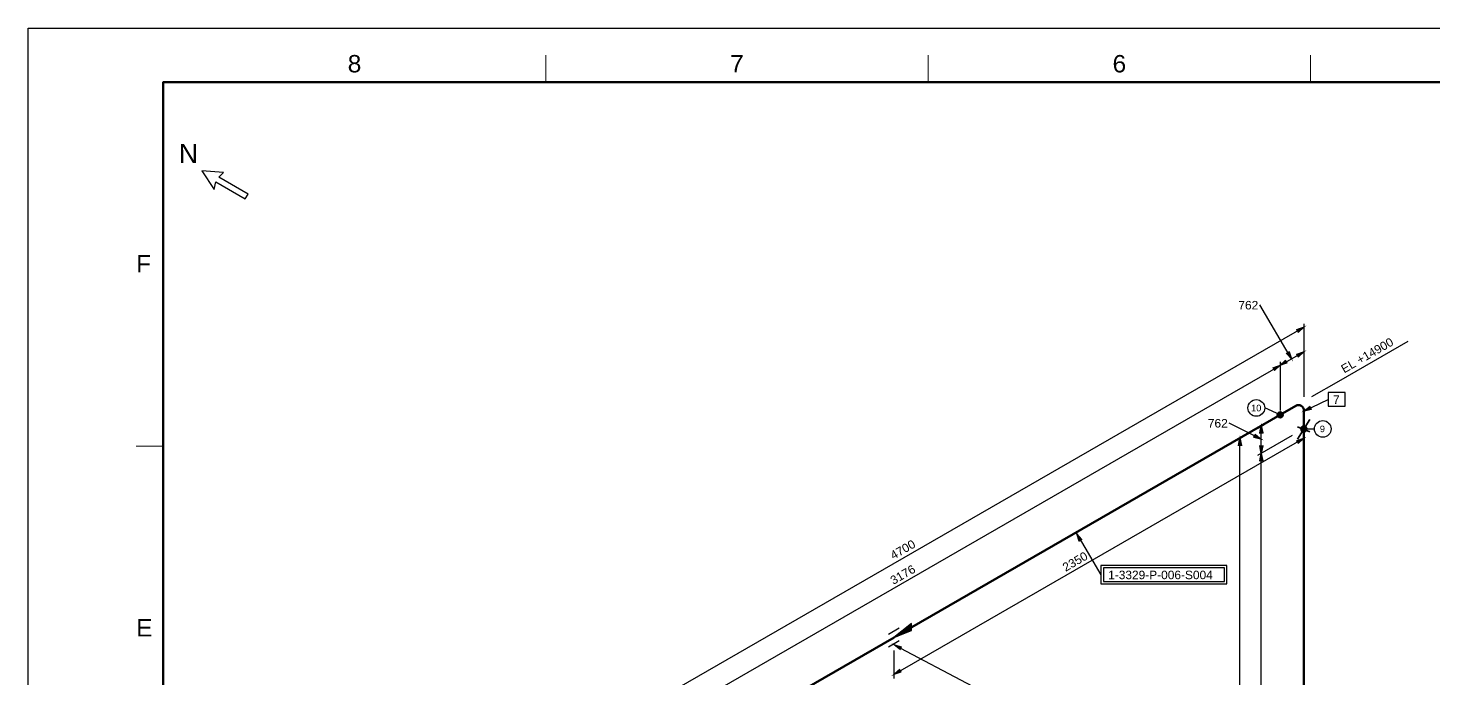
# Model space of a CAD drawing. Header units: inches. Extents: x 0 to 841, y 0 to 594.
# Drawn here: x 0 to 363.9, y 425.4 to 594 of the extents above; entities that cross this region are included whole.
import ezdxf
from ezdxf.enums import TextEntityAlignment as Align

# ---------------------------------------------------------------- set-up
doc = ezdxf.new("R2010")
doc.units = ezdxf.units.IN
doc.header["$MEASUREMENT"] = 0
for name, color, linetype in [('BG Border', 7, 'Continuous'), ('DIMLINES', 7, 'Continuous'), ('DIMTEXT', 7, 'Continuous'), ('FITTINGS', 7, 'Continuous'), ('FRAME', 7, 'Continuous'), ('ISOTEXT', 7, 'Continuous'), ('NOZZLES', 7, 'Continuous'), ('PIPE', 7, 'Continuous'), ('WELDS', 7, 'Continuous')]:
    doc.layers.add(name, color=color, linetype=linetype)
doc.styles.add('Arial', font='arial.ttf')

msp = doc.modelspace()

# ---------------------------------------------------------------- hatches: boundary and pattern name
at = {"layer": 'DIMLINES', "linetype": 'Continuous'}
for points in [[(328.84, 515.24), (330.28, 516.52), (328.44, 515.88)], [(325.8, 509.72), (327.08, 508.28), (326.44, 510.12)], [(328.84, 508.84), (330.28, 510.12), (328.44, 509.48)], [(322.68, 505.32), (324.12, 506.6), (322.28, 505.96)], [(325.48, 507.88), (324.04, 506.6), (325.88, 507.24)], [(314.12, 485.88), (313.72, 487.8), (313.32, 485.88)], [(317.32, 487.96), (319.24, 487.48), (317.72, 488.68)], [(319.64, 489.08), (319.24, 491), (318.84, 489.08)], [(328.84, 486.44), (330.28, 487.72), (328.44, 487.08)], [(318.84, 485.72), (319.24, 483.8), (319.64, 485.72)], [(319.64, 481.88), (319.24, 483.8), (318.84, 481.88)], [(225.56, 427.8), (224.12, 426.52), (225.96, 427.16)]]:
    msp.add_hatch(color=2, dxfattribs=at).paths.add_polyline_path(points)
at = {"layer": 'DIMLINES', "linetype": 'ByBlock'}
h = msp.add_hatch(dxfattribs=at)
h.set_pattern_fill('LINE', scale=25.4, style=0)
h.paths.add_polyline_path([(328.84, 515.24), (330.28, 516.52), (328.44, 515.88)])
h = msp.add_hatch(dxfattribs=at)
h.set_pattern_fill('LINE', scale=25.4, style=0)
h.paths.add_polyline_path([(325.8, 509.72), (327.08, 508.28), (326.44, 510.12)])
h = msp.add_hatch(dxfattribs=at)
h.set_pattern_fill('LINE', scale=25.4, style=0)
h.paths.add_polyline_path([(328.84, 508.84), (330.28, 510.12), (328.44, 509.48)])
h = msp.add_hatch(dxfattribs=at)
h.set_pattern_fill('LINE', scale=25.4, style=0)
h.paths.add_polyline_path([(322.68, 505.32), (324.12, 506.6), (322.28, 505.96)])
h = msp.add_hatch(dxfattribs=at)
h.set_pattern_fill('LINE', scale=25.4, style=0)
h.paths.add_polyline_path([(325.48, 507.88), (324.04, 506.6), (325.88, 507.24)])
h = msp.add_hatch(dxfattribs=at)
h.set_pattern_fill('LINE', scale=25.4, style=0)
h.paths.add_polyline_path([(314.12, 485.88), (313.72, 487.8), (313.32, 485.88)])
h = msp.add_hatch(dxfattribs=at)
h.set_pattern_fill('LINE', scale=25.4, style=0)
h.paths.add_polyline_path([(317.32, 487.96), (319.24, 487.48), (317.72, 488.68)])
h = msp.add_hatch(dxfattribs=at)
h.set_pattern_fill('LINE', scale=25.4, style=0)
h.paths.add_polyline_path([(319.64, 489.08), (319.24, 491), (318.84, 489.08)])
h = msp.add_hatch(dxfattribs=at)
h.set_pattern_fill('LINE', scale=25.4, style=0)
h.paths.add_polyline_path([(328.84, 486.44), (330.28, 487.72), (328.44, 487.08)])
h = msp.add_hatch(dxfattribs=at)
h.set_pattern_fill('LINE', scale=25.4, style=0)
h.paths.add_polyline_path([(318.84, 485.72), (319.24, 483.8), (319.64, 485.72)])
h = msp.add_hatch(dxfattribs=at)
h.set_pattern_fill('LINE', scale=25.4, style=0)
h.paths.add_polyline_path([(319.64, 481.88), (319.24, 483.8), (318.84, 481.88)])
h = msp.add_hatch(dxfattribs=at)
h.set_pattern_fill('LINE', scale=25.4, style=0)
h.paths.add_polyline_path([(225.56, 427.8), (224.12, 426.52), (225.96, 427.16)])
at = {"layer": 'ISOTEXT', "linetype": 'Continuous'}
for points in [[(331.8, 495.96), (330.28, 494.76), (332.2, 495.24)], [(272.76, 461.48), (271.48, 462.92), (272.12, 461.08)], [(226.04, 433.64), (224.2, 434.2), (225.72, 433)]]:
    msp.add_hatch(color=2, dxfattribs=at).paths.add_polyline_path(points)
at = {"layer": 'ISOTEXT', "linetype": 'ByBlock'}
h = msp.add_hatch(dxfattribs=at)
h.set_pattern_fill('LINE', scale=25.4, style=0)
h.paths.add_polyline_path([(331.8, 495.96), (330.28, 494.76), (332.2, 495.24)])
h = msp.add_hatch(dxfattribs=at)
h.set_pattern_fill('LINE', scale=25.4, style=0)
h.paths.add_polyline_path([(272.76, 461.48), (271.48, 462.92), (272.12, 461.08)])
h = msp.add_hatch(dxfattribs=at)
h.set_pattern_fill('LINE', scale=25.4, style=0)
h.paths.add_polyline_path([(226.04, 433.64), (224.2, 434.2), (225.72, 433)])
at = {"layer": 'NOZZLES', "linetype": 'Continuous'}
h = msp.add_hatch(color=7, dxfattribs=at)
edge = h.paths.add_edge_path()
edge.add_arc((324.12, 493.8), 0.76, 0, 360)
at = {"layer": 'NOZZLES', "linetype": 'ByBlock'}
h = msp.add_hatch(dxfattribs=at)
h.set_pattern_fill('LINE', scale=25.4, style=0)
edge = h.paths.add_edge_path()
edge.add_arc((324.12, 493.8), 0.76, 0, 360)
at = {"layer": 'NOZZLES', "linetype": 'Continuous'}
h = msp.add_hatch(color=7, dxfattribs=at)
edge = h.paths.add_edge_path()
edge.add_arc((330.28, 490.12), 0.76, 0, 360)
at = {"layer": 'NOZZLES', "linetype": 'ByBlock'}
h = msp.add_hatch(dxfattribs=at)
h.set_pattern_fill('LINE', scale=25.4, style=0)
edge = h.paths.add_edge_path()
edge.add_arc((330.28, 490.12), 0.76, 0, 360)

# ---------------------------------------------------------------- linework, layer by layer
at = {"layer": 'BG Border', "color": 7, "linetype": 'Continuous', "lineweight": 25}
for p, q in [((0, 594), (841, 594)), ((0, 0), (0, 594))]:
    msp.add_line(p, q, dxfattribs=at)
at = {"layer": 'BG Border', "color": 7, "linetype": 'Continuous', "lineweight": 13}
for p, q in [((134, 580), (134, 587.02)), ((233, 580), (233, 587.02)), ((332, 580), (332, 587.02)), ((27.98, 485.67), (35, 485.67))]:
    msp.add_line(p, q, dxfattribs=at)
at = {"layer": 'BG Border', "color": 3, "linetype": 'Continuous', "lineweight": 120}
for p, q in [((35, 580), (827, 580)), ((35, 14), (35, 580))]:
    msp.add_line(p, q, dxfattribs=at)
msp.add_lwpolyline([(827, 580), (35, 580), (35, 14), (827, 14)], close=True, dxfattribs=at)
at = {"layer": 'DIMLINES', "color": 2, "linetype": 'Continuous', "lineweight": 30}
for p, q in [((327.08, 508.28), (318.84, 522.28)), ((330.28, 517.4), (330.28, 498.44)), ((122.6, 396.76), (330.28, 516.52)), ((328.44, 515.88), (330.28, 516.52)), ((328.84, 515.24), (328.44, 515.88)), ((330.28, 516.52), (328.84, 515.24)), ((324.04, 506.6), (330.28, 510.12)), ((325.8, 509.72), (326.44, 510.12)), ((327.08, 508.28), (325.8, 509.72)), ((326.44, 510.12), (327.08, 508.28)), ((328.44, 509.48), (330.28, 510.12)), ((330.28, 510.12), (328.84, 508.84)), ((339.32, 502.52), (357.24, 512.84)), ((128.76, 393.88), (324.12, 506.6)), ((322.28, 505.96), (324.12, 506.6)), ((322.68, 505.32), (322.28, 505.96)), ((324.12, 506.6), (322.68, 505.32)), ((324.04, 506.6), (325.48, 507.88)), ((325.88, 507.24), (324.04, 506.6)), ((324.12, 507.48), (324.12, 494.92)), ((325.48, 507.88), (325.88, 507.24)), ((328.84, 508.84), (328.44, 509.48)), ((332.36, 498.52), (339.32, 502.52)), ((319.24, 487.48), (310.92, 491.64)), ((224.12, 426.52), (330.28, 487.72)), ((312.84, 487.32), (314.44, 488.2)), ((313.32, 485.88), (313.72, 487.8)), ((313.72, 487.8), (314.12, 485.88)), ((313.72, 327.24), (313.72, 487.8)), ((317.32, 487.96), (317.72, 488.68)), ((319.24, 487.48), (317.32, 487.96)), ((317.72, 488.68), (319.24, 487.48)), ((318.36, 490.36), (319.96, 491.24)), ((318.36, 483.32), (327.32, 488.52)), ((318.84, 489.08), (319.24, 491)), ((319.64, 489.08), (318.84, 489.08)), ((319.24, 491), (319.64, 489.08)), ((319.24, 483.8), (319.24, 491)), ((328.44, 487.08), (330.28, 487.72)), ((330.28, 487.72), (328.84, 486.44)), ((330.28, 486.76), (330.28, 488.68)), ((314.12, 485.88), (313.32, 485.88)), ((319.24, 483.8), (318.84, 485.72)), ((318.84, 485.72), (319.64, 485.72)), ((319.64, 485.72), (319.24, 483.8)), ((328.84, 486.44), (328.44, 487.08)), ((318.84, 481.88), (319.24, 483.8)), ((319.64, 481.88), (318.84, 481.88)), ((319.24, 483.8), (319.64, 481.88)), ((319.24, 337.64), (319.24, 483.8)), ((224.2, 425.48), (224.2, 432.76)), ((224.12, 426.52), (225.56, 427.8)), ((225.96, 427.16), (224.12, 426.52)), ((225.56, 427.8), (225.96, 427.16))]:
    msp.add_line(p, q, dxfattribs=at)
at = {"layer": 'DIMLINES', "color": 2, "linetype": 'Continuous', "lineweight": 30, "const_width": 0.3}
for points in [[(328.84, 515.24), (330.28, 516.52), (328.44, 515.88)], [(325.8, 509.72), (327.08, 508.28), (326.44, 510.12)], [(328.84, 508.84), (330.28, 510.12), (328.44, 509.48)], [(322.68, 505.32), (324.12, 506.6), (322.28, 505.96)], [(325.48, 507.88), (324.04, 506.6), (325.88, 507.24)], [(319.64, 489.08), (319.24, 491), (318.84, 489.08)], [(314.12, 485.88), (313.72, 487.8), (313.32, 485.88)], [(317.32, 487.96), (319.24, 487.48), (317.72, 488.68)], [(328.84, 486.44), (330.28, 487.72), (328.44, 487.08)], [(318.84, 485.72), (319.24, 483.8), (319.64, 485.72)], [(319.64, 481.88), (319.24, 483.8), (318.84, 481.88)], [(225.56, 427.8), (224.12, 426.52), (225.96, 427.16)]]:
    msp.add_lwpolyline(points, close=True, dxfattribs=at)
at = {"layer": 'FITTINGS', "color": 7, "linetype": 'Continuous', "lineweight": 30}
for p, q in [((228.7, 439.7), (224.1, 436.1)), ((228.7, 438.7), (224.1, 436.1)), ((224.1, 436.1), (228.7, 437.9)), ((228.7, 439.5), (224.6, 436.3)), ((224.6, 436.3), (228.7, 438)), ((228.7, 439.4), (225, 436.6)), ((225, 436.6), (228.7, 438.1)), ((228.7, 439.3), (225.5, 436.9)), ((225.5, 436.9), (228.7, 438.2)), ((228.7, 439.2), (225.9, 437.1)), ((225.9, 437.1), (228.7, 438.3)), ((228.7, 439), (226.3, 437.4)), ((226.3, 437.4), (228.7, 438.4)), ((228.7, 439), (226.8, 437.6)), ((226.8, 437.6), (228.7, 438.6)), ((228.7, 438.8), (227.2, 437.8)), ((227.2, 437.8), (228.7, 438.6)), ((228.7, 438.7), (228.7, 439.7)), ((228.7, 437.9), (228.7, 439.5)), ((228.7, 438), (228.7, 439.4)), ((228.7, 438.1), (228.7, 439.3)), ((228.7, 438.2), (228.7, 439.2)), ((228.7, 438.3), (228.7, 439)), ((228.7, 438.4), (228.7, 439)), ((228.7, 438.6), (228.7, 438.8)), ((228.7, 438.6), (228.7, 438.7))]:
    msp.add_line(p, q, dxfattribs=at)
at = {"layer": 'FRAME', "color": 2, "linetype": 'Continuous', "lineweight": 30}
for p, q in [((45, 557), (48.2, 552.2)), ((50.6, 556.6), (45, 557)), ((48.2, 552.2), (48.6, 554.2)), ((48.6, 554.2), (56.2, 549.8)), ((49.4, 555.4), (50.6, 556.6)), ((57, 551), (49.4, 555.4)), ((56.2, 549.8), (57, 551))]:
    msp.add_line(p, q, dxfattribs=at)
at = {"layer": 'ISOTEXT', "color": 2, "linetype": 'Continuous', "lineweight": 30}
for p, q in [((340.92, 499.56), (336.52, 499.56)), ((336.52, 499.56), (336.52, 496.04)), ((340.92, 496.04), (340.92, 499.56)), ((324.12, 493.8), (320.12, 495.56)), ((330.28, 494.76), (336.52, 497.8)), ((330.28, 494.76), (331.8, 495.96)), ((332.2, 495.24), (330.28, 494.76)), ((331.8, 495.96), (332.2, 495.24)), ((336.52, 496.04), (340.92, 496.04)), ((330.28, 490.12), (333, 490.12)), ((271.48, 462.92), (277.72, 452.36)), ((271.48, 462.92), (272.76, 461.48)), ((272.12, 461.08), (271.48, 462.92)), ((272.76, 461.48), (272.12, 461.08)), ((310.36, 454.76), (277.72, 454.76)), ((277.72, 454.76), (277.72, 449.96)), ((309.72, 454.12), (278.36, 454.12)), ((278.36, 454.12), (278.36, 450.6)), ((309.72, 450.6), (309.72, 454.12)), ((310.36, 449.96), (310.36, 454.76)), ((277.72, 449.96), (310.36, 449.96)), ((278.36, 450.6), (309.72, 450.6)), ((224.2, 434.2), (244.44, 423.48)), ((224.2, 434.2), (226.04, 433.64)), ((225.72, 433), (224.2, 434.2)), ((226.04, 433.64), (225.72, 433))]:
    msp.add_line(p, q, dxfattribs=at)
at = {"layer": 'ISOTEXT', "color": 2, "linetype": 'Continuous', "lineweight": 30, "const_width": 0.3}
for points in [[(331.8, 495.96), (330.28, 494.76), (332.2, 495.24)], [(272.76, 461.48), (271.48, 462.92), (272.12, 461.08)], [(226.04, 433.64), (224.2, 434.2), (225.72, 433)]]:
    msp.add_lwpolyline(points, close=True, dxfattribs=at)
at = {"layer": 'ISOTEXT', "color": 2, "linetype": 'Continuous', "lineweight": 30}
for centre in [(317.96, 495.56), (335.16, 490.12)]:
    msp.add_circle(centre, 2.16, dxfattribs=at)
at = {"layer": 'NOZZLES', "color": 7, "linetype": 'Continuous', "lineweight": 25}
for p, q in [((225.5, 438.5), (222.7, 436.9)), ((222.7, 433.7), (225.5, 435.3))]:
    msp.add_line(p, q, dxfattribs=at)
at = {"layer": 'NOZZLES', "color": 7, "linetype": 'Continuous', "lineweight": 35}
for centre in [(324.12, 493.8), (330.28, 490.12)]:
    msp.add_circle(centre, 0.76, dxfattribs=at)
at = {"layer": 'PIPE', "color": 7, "linetype": 'Continuous', "lineweight": 50}
for p, q in [((328.2, 496.1), (324.1, 493.8)), ((324.1, 493.8), (228.8, 438.8)), ((330.3, 490.1), (330.3, 494.9)), ((330.3, 344), (330.3, 490.1)), ((224.2, 436.1), (128.8, 381.1))]:
    msp.add_line(p, q, dxfattribs=at)
msp.add_arc((328.89, 494.92), 1.39, 0, 119.982, dxfattribs=at)
at = {"layer": 'WELDS', "color": 7, "linetype": 'Continuous', "lineweight": 35}
for p, q in [((328.6, 487.5), (331.8, 492.6)), ((331.8, 489.4), (328.6, 490.7))]:
    msp.add_line(p, q, dxfattribs=at)
for centre in [(324.12, 493.8), (330.28, 490.12)]:
    msp.add_circle(centre, 0.76, dxfattribs=at)

# ---------------------------------------------------------------- texts
at = {"layer": 'BG Border', "color": 3, "style": 'Arial', "width": 1.008516}
for s, p in [('8', (84.5, 587.02)), ('7', (183.5, 587.02)), ('6', (282.5, 587.02))]:
    msp.add_text(s, height=4.5, dxfattribs=at).set_placement(p, align=Align.TOP_CENTER)
at = {"layer": 'BG Border', "color": 3, "style": 'Arial'}
for s, width, p in [('F', 0.993934, (27.98, 532.93)), ('E', 1.004063, (27.98, 438.6))]:
    msp.add_text(s, height=4.5, dxfattribs=dict(at, width=width)).set_placement(p, align=Align.MIDDLE_LEFT)
at = {"layer": 'DIMTEXT', "color": 2, "style": 'Arial', "width": 1.008516}
for p in [(313.3, 521.1), (305.4, 490.5)]:
    msp.add_text('762', height=2.2, dxfattribs=at).set_placement(p)
for s, p in [('4700', (224, 456.2)), ('3176', (224, 449.7)), ('2350', (268.6, 453.1))]:
    msp.add_text(s, height=2.2, rotation=30, dxfattribs=at).set_placement(p)
at = {"layer": 'FRAME', "color": 2, "style": 'Arial', "width": 0.992063}
msp.add_text('N', height=5, dxfattribs=at).set_placement((39, 559))
at = {"layer": 'ISOTEXT', "color": 2, "style": 'Arial', "width": 1.005315}
msp.add_text('EL +14900', height=2.2, rotation=30, dxfattribs=at).set_placement((340.7, 504.5))
at = {"layer": 'ISOTEXT', "color": 2, "style": 'Arial'}
for s, height, width, p in [('7', 2.2, 1.008516, (337.8, 496.6)), ('10', 1.7, 1.008516, (316.6, 494.7)), ('9', 1.7, 1.008516, (334.4, 489.3)), ('1-3329-P-006-S004', 2.2, 1.003781, (279.6, 451.2))]:
    msp.add_text(s, height=height, dxfattribs=dict(at, width=width)).set_placement(p)

doc.saveas('drawing.dxf')
